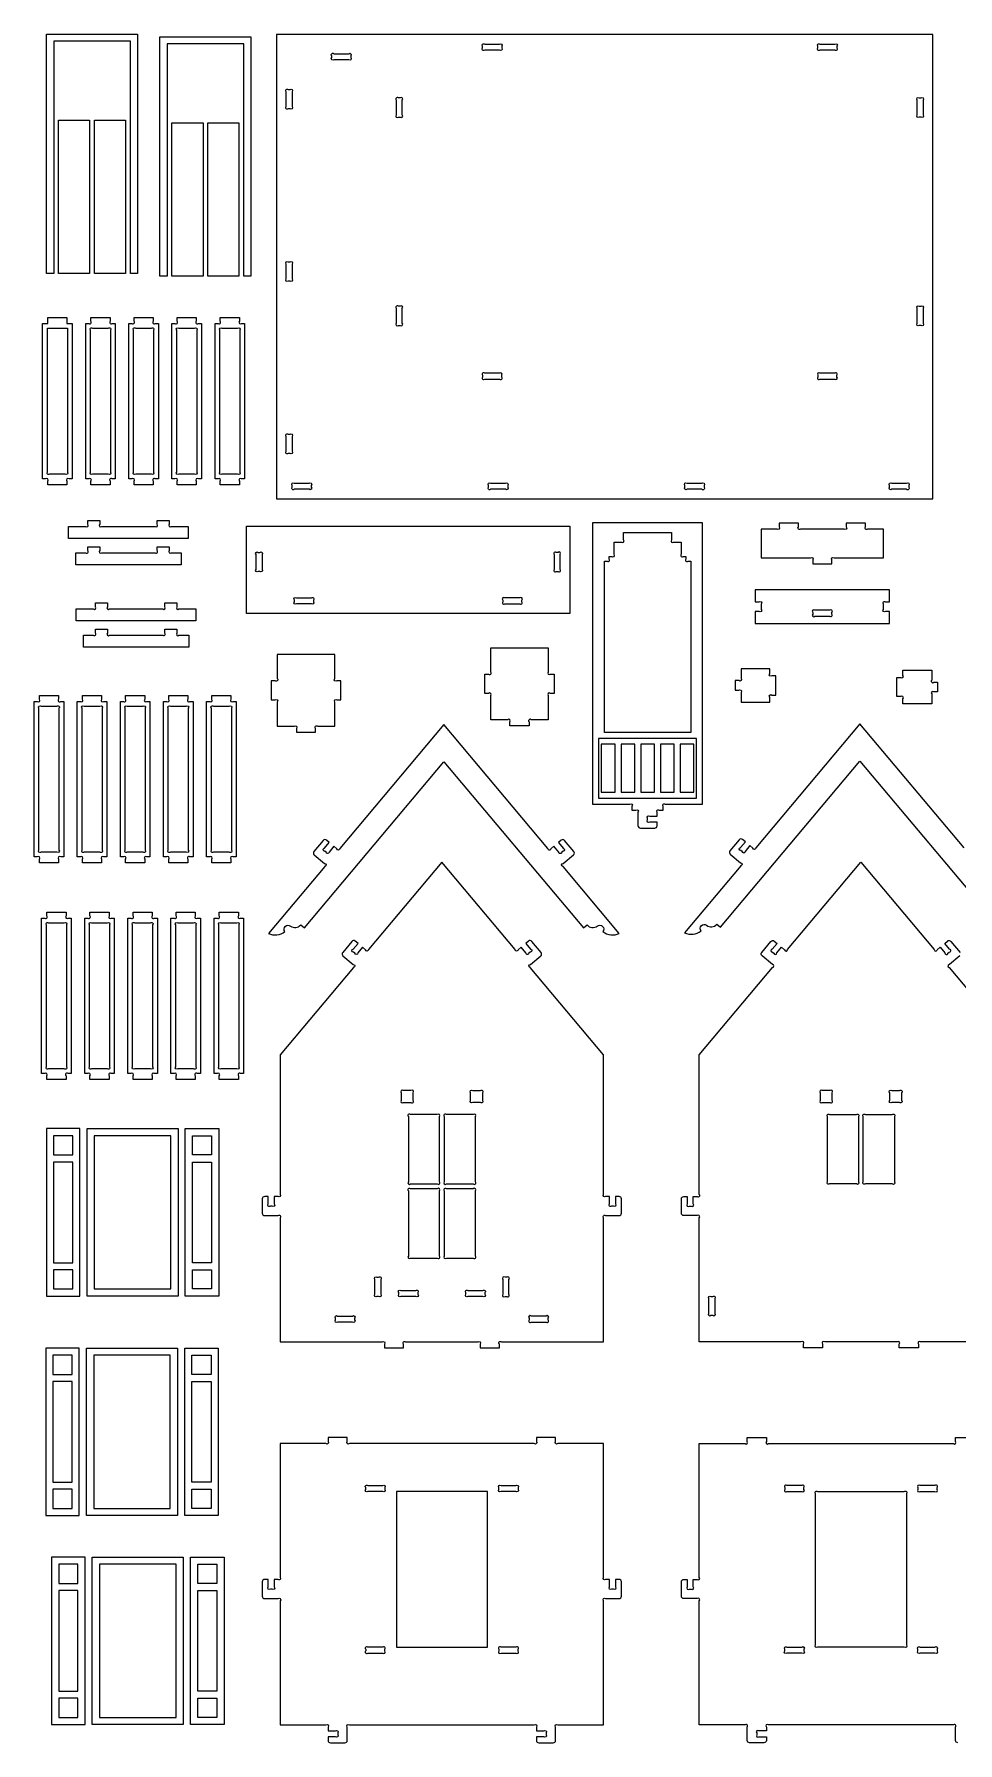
# Model space of a CAD drawing. Extents: x 766 to 5228, y 230 to 3677.
# Drawn here: x 766 to 2617, y 230 to 3657 of the extents above; entities that cross this region are included whole.
import ezdxf

# ---------------------------------------------------------------- set-up
doc = ezdxf.new("R2010")
doc.units = 0
doc.header["$MEASUREMENT"] = 0
doc.layers.add('LAYER1', color=18, linetype='CONTINUOUS')

msp = doc.modelspace()

# ---------------------------------------------------------------- linework, layer by layer
at = {"layer": 'LAYER1'}
for points in [[(958.4, 3176.6), (958.4, 3642.2), (804.8, 3642.2), (804.8, 3176.6), (790.4, 3176.6), (790.4, 3656.6), (972.8, 3656.6), (972.8, 3176.6)], [(1185.7, 3171.5), (1185.7, 3637.1), (1032.1, 3637.1), (1032.1, 3171.5), (1017.7, 3171.5), (1017.7, 3651.5), (1200.1, 3651.5), (1200.1, 3171.5)], [(2566.7, 3655.8), (1251.5, 3655.8), (1251.5, 2724.6), (2566.7, 2724.6)], [(876.8, 3483.8), (876.8, 3176.6), (814.4, 3176.6), (814.4, 3483.8)], [(948.8, 3483.8), (948.8, 3176.6), (886.4, 3176.6), (886.4, 3483.8)], [(1104.1, 3478.7), (1104.1, 3171.5), (1041.7, 3171.5), (1041.7, 3478.7)], [(1176.1, 3478.7), (1176.1, 3171.5), (1113.7, 3171.5), (1113.7, 3478.7)], [(1839.2, 2494.9), (1191.2, 2494.9), (1191.2, 2670.1), (1839.2, 2670.1)], [(2093.5, 2244.4), (1896.7, 2244.4), (1896.7, 2124.4), (2093.5, 2124.4)], [(1929.9, 2232.4), (1902.4, 2232.4), (1902.4, 2136.4), (1929.9, 2136.4)], [(1941.9, 2232.4), (1941.9, 2136.4), (1969.4, 2136.4), (1969.4, 2232.4)], [(2008.8, 2136.4), (2008.8, 2232.4), (1981.4, 2232.4), (1981.4, 2136.4)], [(2020.8, 2232.4), (2020.8, 2136.4), (2048.3, 2136.4), (2048.3, 2232.4)], [(2060.3, 2232.4), (2060.3, 2136.4), (2087.8, 2136.4), (2087.8, 2232.4)], [(857.2, 1461.7), (790, 1461.7), (790, 1125.7), (857.2, 1125.7)], [(842.8, 1408.9), (842.8, 1447.3), (804.4, 1447.3), (804.4, 1408.9)], [(1054, 1125.7), (871.6, 1125.7), (871.6, 1461.7), (1054, 1461.7)], [(1039.6, 1447.3), (886, 1447.3), (886, 1140.1), (1039.6, 1140.1)], [(1068.4, 1461.7), (1135.6, 1461.7), (1135.6, 1125.7), (1068.4, 1125.7)], [(1082.8, 1408.9), (1082.8, 1447.3), (1121.2, 1447.3), (1121.2, 1408.9)], [(804.4, 1192.9), (842.8, 1192.9), (842.8, 1394.5), (804.4, 1394.5)], [(1121.2, 1192.9), (1082.8, 1192.9), (1082.8, 1394.5), (1121.2, 1394.5)], [(804.4, 1178.5), (804.4, 1140.1), (842.8, 1140.1), (842.8, 1178.5)], [(1121.2, 1178.5), (1121.2, 1140.1), (1082.8, 1140.1), (1082.8, 1178.5)], [(856.1, 1021.7), (788.9, 1021.7), (788.9, 685.7), (856.1, 685.7)], [(841.7, 968.9), (841.7, 1007.3), (803.3, 1007.3), (803.3, 968.9)], [(1052.9, 685.7), (870.5, 685.7), (870.5, 1021.7), (1052.9, 1021.7)], [(1038.5, 1007.3), (884.9, 1007.3), (884.9, 700.1), (1038.5, 700.1)], [(1067.3, 1021.7), (1134.5, 1021.7), (1134.5, 685.7), (1067.3, 685.7)], [(1081.7, 968.9), (1081.7, 1007.3), (1120.1, 1007.3), (1120.1, 968.9)], [(803.3, 752.9), (841.7, 752.9), (841.7, 954.5), (803.3, 954.5)], [(1120.1, 752.9), (1081.7, 752.9), (1081.7, 954.5), (1120.1, 954.5)], [(803.3, 738.5), (803.3, 700.1), (841.7, 700.1), (841.7, 738.5)], [(1120.1, 738.5), (1120.1, 700.1), (1081.7, 700.1), (1081.7, 738.5)], [(1674, 734), (1491.6, 734), (1491.6, 422), (1674, 422)], [(867.7, 602.6), (800.5, 602.6), (800.5, 266.6), (867.7, 266.6)], [(853.3, 549.8), (853.3, 588.2), (814.9, 588.2), (814.9, 549.8)], [(1064.5, 266.6), (882.1, 266.6), (882.1, 602.6), (1064.5, 602.6)], [(1050.1, 588.2), (896.5, 588.2), (896.5, 281), (1050.1, 281)], [(1078.9, 602.6), (1146.1, 602.6), (1146.1, 266.6), (1078.9, 266.6)], [(1093.3, 549.8), (1093.3, 588.2), (1131.7, 588.2), (1131.7, 549.8)], [(814.9, 333.8), (853.3, 333.8), (853.3, 535.4), (814.9, 535.4)], [(1131.7, 333.8), (1093.3, 333.8), (1093.3, 535.4), (1131.7, 535.4)], [(814.9, 319.4), (814.9, 281), (853.3, 281), (853.3, 319.4)], [(1131.7, 319.4), (1131.7, 281), (1093.3, 281), (1093.3, 319.4)]]:
    msp.add_lwpolyline(points, close=True, dxfattribs=at)
for points in [[(1668.6, 3636.6), (1698.4, 3636.6, -1), (1702.7, 3632.4), (1702.7, 3628.9, -1), (1698.4, 3624.6), (1668.6, 3624.6, -1), (1664.3, 3628.9), (1664.3, 3632.4, -1)], [(2340.6, 3636.6), (2370.4, 3636.6, -1), (2374.7, 3632.4), (2374.7, 3628.9, -1), (2370.4, 3624.6), (2340.6, 3624.6, -1), (2336.3, 3628.9), (2336.3, 3632.4, -1)], [(1366.2, 3617.4), (1396, 3617.4, -1), (1400.3, 3613.2), (1400.3, 3609.7, -1), (1396, 3605.4), (1366.2, 3605.4, -1), (1361.9, 3609.7), (1361.9, 3613.2, -1)], [(1282.7, 3541.2), (1282.7, 3511.3, -1), (1278.4, 3507), (1275, 3507, -1), (1270.7, 3511.3), (1270.7, 3541.2, -1), (1275, 3545.4), (1278.4, 3545.4, -1)], [(1499.2, 3528.6), (1495.8, 3528.6, 1), (1491.5, 3524.4), (1491.5, 3494.5, 1), (1495.8, 3490.2), (1499.2, 3490.2, 1), (1503.5, 3494.5), (1503.5, 3524.4, 1)], [(2539.8, 3528.6), (2543.2, 3528.6, -1), (2547.5, 3524.4), (2547.5, 3494.5, -1), (2543.2, 3490.2), (2539.8, 3490.2, -1), (2535.5, 3494.5), (2535.5, 3524.4, -1)], [(1282.7, 3195.6), (1282.7, 3165.7, -1), (1278.4, 3161.4), (1275, 3161.4, -1), (1270.7, 3165.7), (1270.7, 3195.6, -1), (1275, 3199.8), (1278.4, 3199.8, -1)], [(792.9, 3076.6), (792.9, 3088.6), (831.3, 3088.6), (831.3, 3076.6), (841.7, 3076.6), (841.7, 2764.6), (835.5, 2764.6, 1), (831.3, 2760.3), (831.3, 2752.6), (792.9, 2752.6), (792.9, 2760.3, 1), (788.6, 2764.6), (782.5, 2764.6), (782.5, 3076.6)], [(868.9, 3076.6), (875, 3076.6, 1), (879.3, 3080.8), (879.3, 3088.6), (917.7, 3088.6), (917.7, 3080.8, 1), (921.9, 3076.6), (928.1, 3076.6), (928.1, 2764.6), (921.9, 2764.6, 1), (917.7, 2760.3), (917.7, 2752.6), (879.3, 2752.6), (879.3, 2760.3, 1), (875, 2764.6), (868.9, 2764.6)], [(955.3, 3076.6), (961.4, 3076.6, 1), (965.7, 3080.8), (965.7, 3088.6), (1004.1, 3088.6), (1004.1, 3080.8, 1), (1008.3, 3076.6), (1014.5, 3076.6), (1014.5, 2764.6), (1008.3, 2764.6, 1), (1004.1, 2760.3), (1004.1, 2752.6), (965.7, 2752.6), (965.7, 2760.3, 1), (961.4, 2764.6), (955.3, 2764.6)], [(1041.7, 3076.6), (1047.8, 3076.6, 1), (1052.1, 3080.8), (1052.1, 3088.6), (1090.5, 3088.6), (1090.5, 3080.8, 1), (1094.7, 3076.6), (1100.9, 3076.6), (1100.9, 2764.6), (1094.7, 2764.6, 1), (1090.5, 2760.3), (1090.5, 2752.6), (1052.1, 2752.6), (1052.1, 2760.3, 1), (1047.8, 2764.6), (1041.7, 2764.6)], [(1128.1, 3076.6), (1134.2, 3076.6, 1), (1138.5, 3080.8), (1138.5, 3088.6), (1176.9, 3088.6), (1176.9, 3080.8, 1), (1181.1, 3076.6), (1187.3, 3076.6), (1187.3, 2764.6), (1181.1, 2764.6, 1), (1176.9, 2760.3), (1176.9, 2752.6), (1138.5, 2752.6), (1138.5, 2760.3, 1), (1134.2, 2764.6), (1128.1, 2764.6)], [(1491.5, 3106.8), (1491.5, 3076.9, 1), (1495.8, 3072.6), (1499.2, 3072.6, 1), (1503.5, 3076.9), (1503.5, 3106.8, 1), (1499.2, 3111), (1495.8, 3111, 1)], [(2539.8, 3111), (2543.2, 3111, -1), (2547.5, 3106.8), (2547.5, 3076.9, -1), (2543.2, 3072.6), (2539.8, 3072.6, -1), (2535.5, 3076.9), (2535.5, 3106.8, -1)], [(832.1, 3067), (832.1, 2778.4, -1), (827.8, 2774.2), (796.3, 2774.2, -1), (792.1, 2778.4), (792.1, 3067)], [(882.7, 3067), (914.2, 3067, -1), (918.5, 3062.7), (918.5, 2778.4, -1), (914.2, 2774.2), (882.7, 2774.2, -1), (878.5, 2778.4), (878.5, 3062.7, -1)], [(1004.9, 3062.7), (1004.9, 2778.4, -1), (1000.6, 2774.2), (969.1, 2774.2, -1), (964.9, 2778.4), (964.9, 3062.7, -1), (969.1, 3067), (1000.6, 3067, -1)], [(1051.3, 2778.4), (1051.3, 3062.7, -1), (1055.5, 3067), (1087, 3067, -1), (1091.3, 3062.7), (1091.3, 2778.4, -1), (1087, 2774.2), (1055.5, 2774.2, -1)], [(1177.7, 3062.7), (1177.7, 2778.4, -1), (1173.4, 2774.2), (1141.9, 2774.2, -1), (1137.7, 2778.4), (1137.7, 3062.7, -1), (1141.9, 3067), (1173.4, 3067, -1)], [(1664.3, 2972.4), (1664.3, 2968.9, 1), (1668.6, 2964.6), (1698.4, 2964.6, 1), (1702.7, 2968.9), (1702.7, 2972.4, 1), (1698.4, 2976.6), (1668.6, 2976.6, 1)], [(2336.3, 2972.4), (2336.3, 2968.9, 1), (2340.6, 2964.6), (2370.4, 2964.6, 1), (2374.7, 2968.9), (2374.7, 2972.4, 1), (2370.4, 2976.6), (2340.6, 2976.6, 1)], [(1282.7, 2850), (1282.7, 2820.1, -1), (1278.4, 2815.8), (1275, 2815.8, -1), (1270.7, 2820.1), (1270.7, 2850, -1), (1275, 2854.2), (1278.4, 2854.2, -1)], [(1287, 2755.8), (1316.8, 2755.8, -1), (1321.1, 2751.6), (1321.1, 2748.1, -1), (1316.8, 2743.8), (1287, 2743.8, -1), (1282.7, 2748.1), (1282.7, 2751.6, -1)], [(1680.6, 2755.8), (1710.4, 2755.8, -1), (1714.7, 2751.6), (1714.7, 2748.1, -1), (1710.4, 2743.8), (1680.6, 2743.8, -1), (1676.3, 2748.1), (1676.3, 2751.6, -1)], [(2074.2, 2755.8), (2104, 2755.8, -1), (2108.3, 2751.6), (2108.3, 2748.1, -1), (2104, 2743.8), (2074.2, 2743.8, -1), (2069.9, 2748.1), (2069.9, 2751.6, -1)], [(2484.6, 2755.8), (2514.4, 2755.8, -1), (2518.7, 2751.6), (2518.7, 2748.1, -1), (2514.4, 2743.8), (2484.6, 2743.8, -1), (2480.3, 2748.1), (2480.3, 2751.6, -1)], [(896.9, 2681.4), (896.9, 2673.7, 1), (901.1, 2669.4), (1007.8, 2669.4, 1), (1012.1, 2673.7), (1012.1, 2681.4), (1036.1, 2681.4), (1036.1, 2673.7, 1), (1040.3, 2669.4), (1074.5, 2669.4), (1074.5, 2645.4), (834.5, 2645.4), (834.5, 2669.4), (868.6, 2669.4, 1), (872.9, 2673.7), (872.9, 2681.4)], [(2014.3, 2088.4), (2014.3, 2096.2, -1), (2018.6, 2100.4), (2026.3, 2100.4), (2026.3, 2108.2, -1), (2030.6, 2112.4), (2105.5, 2112.4), (2105.5, 2676.4), (1884.7, 2676.4), (1884.7, 2112.4), (1959.6, 2112.4, -1), (1963.9, 2108.2), (1963.9, 2100.4), (1971.6, 2100.4, -1), (1975.9, 2096.2), (1975.9, 2069.2, 0.414214), (1980.7, 2064.4), (2009.5, 2064.4, 0.414214), (2014.3, 2069.2), (2014.3, 2076.4), (1999.4, 2076.4, -1), (1995.1, 2080.7), (1995.1, 2084.2, -1), (1999.4, 2088.4)], [(2393.4, 2676.1), (2393.4, 2668.3, -1), (2389.2, 2664.1), (2301.7, 2664.1, -1), (2297.4, 2668.3), (2297.4, 2676.1), (2259, 2676.1), (2259, 2668.3, -1), (2254.8, 2664.1), (2223, 2664.1), (2223, 2606.5), (2322, 2606.5, -1), (2326.2, 2602.2), (2326.2, 2594.5), (2364.6, 2594.5), (2364.6, 2602.2, -1), (2368.9, 2606.5), (2467.8, 2606.5), (2467.8, 2664.1), (2436.1, 2664.1, -1), (2431.8, 2668.3), (2431.8, 2676.1)], [(1908.7, 2256.4), (1908.7, 2599.6), (1914, 2599.6, 1), (1918.3, 2603.9), (1918.3, 2609.2), (1923.6, 2609.2, 1), (1927.9, 2613.5), (1927.9, 2638), (1942.8, 2638, 1), (1947.1, 2642.3), (1947.1, 2657.2), (2043.1, 2657.2), (2043.1, 2642.3, 1), (2047.4, 2638), (2062.3, 2638), (2062.3, 2613.5, 1), (2066.6, 2609.2), (2071.9, 2609.2), (2071.9, 2603.9, 1), (2076.2, 2599.6), (2081.5, 2599.6), (2081.5, 2256.4)], [(896.9, 2628.6), (896.9, 2620.9, 1), (901.1, 2616.6), (1007.8, 2616.6, 1), (1012.1, 2620.9), (1012.1, 2628.6), (1036.1, 2628.6), (1036.1, 2620.9, 1), (1040.3, 2616.6), (1060.1, 2616.6), (1060.1, 2592.6), (848.9, 2592.6), (848.9, 2616.6), (868.6, 2616.6, 1), (872.9, 2620.9), (872.9, 2628.6)], [(1222.4, 2613), (1222.4, 2583.1, -1), (1218.1, 2578.9), (1214.6, 2578.9, -1), (1210.4, 2583.1), (1210.4, 2613, -1), (1214.6, 2617.3), (1218.1, 2617.3, -1)], [(1808, 2613), (1808, 2583.1, 1), (1812.2, 2578.9), (1815.7, 2578.9, 1), (1820, 2583.1), (1820, 2613, 1), (1815.7, 2617.3), (1812.2, 2617.3, 1)], [(2211, 2518), (2218.8, 2518, -1), (2223, 2513.8), (2223, 2503.1, -1), (2218.8, 2498.8), (2211, 2498.8), (2211, 2474.8), (2479.8, 2474.8), (2479.8, 2498.8), (2472.1, 2498.8, -1), (2467.8, 2503.1), (2467.8, 2513.8, -1), (2472.1, 2518), (2479.8, 2518), (2479.8, 2542), (2211, 2542)], [(912.3, 2515.9), (912.3, 2508.2, 1), (916.6, 2503.9), (1023.3, 2503.9, 1), (1027.5, 2508.2), (1027.5, 2515.9), (1051.5, 2515.9), (1051.5, 2508.2, 1), (1055.8, 2503.9), (1089.9, 2503.9), (1089.9, 2479.9), (849.9, 2479.9), (849.9, 2503.9), (884.1, 2503.9, 1), (888.3, 2508.2), (888.3, 2515.9)], [(1291.4, 2526.1), (1321.3, 2526.1, -1), (1325.6, 2521.8), (1325.6, 2518.3, -1), (1321.3, 2514.1), (1291.4, 2514.1, -1), (1287.2, 2518.3), (1287.2, 2521.8, -1)], [(1738.9, 2526.1), (1709, 2526.1, 1), (1704.8, 2521.8), (1704.8, 2518.3, 1), (1709, 2514.1), (1738.9, 2514.1, 1), (1743.2, 2518.3), (1743.2, 2521.8, 1)], [(2326.2, 2497), (2326.2, 2493.5, 1), (2330.5, 2489.2), (2360.4, 2489.2, 1), (2364.6, 2493.5), (2364.6, 2497, 1), (2360.4, 2501.2), (2330.5, 2501.2, 1)], [(912.3, 2463.1), (912.3, 2455.4, 1), (916.6, 2451.1), (1023.3, 2451.1, 1), (1027.5, 2455.4), (1027.5, 2463.1), (1051.5, 2463.1), (1051.5, 2455.4, 1), (1055.8, 2451.1), (1075.5, 2451.1), (1075.5, 2427.1), (864.3, 2427.1), (864.3, 2451.1), (884.1, 2451.1, 1), (888.3, 2455.4), (888.3, 2463.1)], [(1252.9, 2268.6), (1287.1, 2268.6, -1), (1291.3, 2264.4), (1291.3, 2256.6), (1329.7, 2256.6), (1329.7, 2264.4, -1), (1334, 2268.6), (1368.1, 2268.6), (1368.1, 2317.2, -1), (1372.4, 2321.4), (1380.1, 2321.4), (1380.1, 2359.8), (1372.4, 2359.8, -1), (1368.1, 2364.1), (1368.1, 2412.6), (1252.9, 2412.6), (1252.9, 2364.1, -1), (1248.7, 2359.8), (1240.9, 2359.8), (1240.9, 2321.4), (1248.7, 2321.4, -1), (1252.9, 2317.2)], [(1795.9, 2281.8), (1761.7, 2281.8, 1), (1757.5, 2277.5), (1757.5, 2269.8), (1719.1, 2269.8), (1719.1, 2277.5, 1), (1714.8, 2281.8), (1680.7, 2281.8), (1680.7, 2330.3, 1), (1676.4, 2334.6), (1668.7, 2334.6), (1668.7, 2373), (1676.4, 2373, 1), (1680.7, 2377.3), (1680.7, 2425.8), (1795.9, 2425.8), (1795.9, 2377.3, 1), (1800.1, 2373), (1807.9, 2373), (1807.9, 2334.6), (1800.1, 2334.6, 1), (1795.9, 2330.3)], [(2182.4, 2384.1), (2182.4, 2364.3, -1), (2178.2, 2360.1), (2170.4, 2360.1), (2170.4, 2340.9), (2178.2, 2340.9, -1), (2182.4, 2336.6), (2182.4, 2316.9), (2240, 2316.9), (2240, 2327, -1), (2244.3, 2331.3), (2252, 2331.3), (2252, 2369.7), (2244.3, 2369.7, -1), (2240, 2373.9), (2240, 2384.1)], [(2564.6, 2380.8), (2564.6, 2361.1, 1), (2568.9, 2356.8), (2576.6, 2356.8), (2576.6, 2337.6), (2568.9, 2337.6, 1), (2564.6, 2333.4), (2564.6, 2313.6), (2507, 2313.6), (2507, 2323.8, 1), (2502.7, 2328), (2495, 2328), (2495, 2366.4), (2502.7, 2366.4, 1), (2507, 2370.7), (2507, 2380.8)], [(765.6, 2318.5), (771.8, 2318.5, 1), (776, 2322.7), (776, 2330.5), (814.4, 2330.5), (814.4, 2322.7, 1), (818.7, 2318.5), (824.9, 2318.5), (824.9, 2006.5), (818.7, 2006.5, 1), (814.4, 2002.2), (814.4, 1994.5), (776, 1994.5), (776, 2002.2, 1), (771.8, 2006.5), (765.6, 2006.5)], [(852, 2318.5), (858.2, 2318.5, 1), (862.4, 2322.7), (862.4, 2330.5), (900.8, 2330.5), (900.8, 2322.7, 1), (905.1, 2318.5), (911.3, 2318.5), (911.3, 2006.5), (905.1, 2006.5, 1), (900.8, 2002.2), (900.8, 1994.5), (862.4, 1994.5), (862.4, 2002.2, 1), (858.2, 2006.5), (852, 2006.5)], [(938.4, 2318.5), (944.6, 2318.5, 1), (948.8, 2322.7), (948.8, 2330.5), (987.2, 2330.5), (987.2, 2322.7, 1), (991.5, 2318.5), (997.7, 2318.5), (997.7, 2006.5), (991.5, 2006.5, 1), (987.2, 2002.2), (987.2, 1994.5), (948.8, 1994.5), (948.8, 2002.2, 1), (944.6, 2006.5), (938.4, 2006.5)], [(1024.8, 2318.5), (1031, 2318.5, 1), (1035.2, 2322.7), (1035.2, 2330.5), (1073.6, 2330.5), (1073.6, 2322.7, 1), (1077.9, 2318.5), (1084.1, 2318.5), (1084.1, 2006.5), (1077.9, 2006.5, 1), (1073.6, 2002.2), (1073.6, 1994.5), (1035.2, 1994.5), (1035.2, 2002.2, 1), (1031, 2006.5), (1024.8, 2006.5)], [(1111.2, 2318.5), (1117.4, 2318.5, 1), (1121.6, 2322.7), (1121.6, 2330.5), (1160, 2330.5), (1160, 2322.7, 1), (1164.3, 2318.5), (1170.5, 2318.5), (1170.5, 2006.5), (1164.3, 2006.5, 1), (1160, 2002.2), (1160, 1994.5), (1121.6, 1994.5), (1121.6, 2002.2, 1), (1117.4, 2006.5), (1111.2, 2006.5)], [(815.3, 2304.6), (815.3, 2020.3, -1), (811, 2016.1), (779.5, 2016.1, -1), (775.2, 2020.3), (775.2, 2304.6, -1), (779.5, 2308.9), (811, 2308.9, -1)], [(865.9, 2308.9), (897.4, 2308.9, -1), (901.7, 2304.6), (901.7, 2020.3, -1), (897.4, 2016.1), (865.9, 2016.1, -1), (861.6, 2020.3), (861.6, 2304.6, -1)], [(952.3, 2308.9), (983.8, 2308.9, -1), (988.1, 2304.6), (988.1, 2020.3, -1), (983.8, 2016.1), (952.3, 2016.1, -1), (948, 2020.3), (948, 2304.6, -1)], [(1038.7, 2308.9), (1070.2, 2308.9, -1), (1074.5, 2304.6), (1074.5, 2020.3, -1), (1070.2, 2016.1), (1038.7, 2016.1, -1), (1034.4, 2020.3), (1034.4, 2304.6, -1)], [(1125.1, 2308.9), (1156.6, 2308.9, -1), (1160.9, 2304.6), (1160.9, 2020.3, -1), (1156.6, 2016.1), (1125.1, 2016.1, -1), (1120.8, 2020.3), (1120.8, 2304.6, -1)], [(1586.8, 2197.4), (1866.4, 1864.1), (1873.8, 1870.3, 0.40836), (1894.3, 1868, -0.891219), (1905.4, 1856.7, 0.261881), (1938.5, 1852.9), (1825.6, 1987.5, -1), (1826.1, 1993.5), (1846.8, 2010.8, 0.414214), (1847.3, 2017.6), (1828.8, 2039.6, 0.414214), (1822.1, 2040.2), (1816.6, 2035.6), (1826.2, 2024.1, -1), (1825.6, 2018.1), (1823, 2015.9, -1), (1817, 2016.4), (1807.4, 2027.9), (1801.4, 2022.9, -1), (1795.4, 2023.4), (1586.8, 2272), (1378.2, 2023.4, -1), (1372.2, 2022.9), (1366.2, 2027.9), (1356.6, 2016.4, -1), (1350.6, 2015.9), (1348, 2018.1, -1), (1347.4, 2024.1), (1357.1, 2035.6), (1351.5, 2040.2, 0.414214), (1344.8, 2039.6), (1326.3, 2017.6, 0.414214), (1326.9, 2010.8), (1347.5, 1993.5, -1), (1348, 1987.5), (1235.1, 1852.9, 0.261881), (1268.2, 1856.7, -0.891219), (1279.4, 1868, 0.40836), (1299.8, 1870.3), (1307.2, 1864.1)], [(1582.8, 1996.1), (1435.9, 1821, -1), (1429.9, 1820.5), (1423.9, 1825.5), (1414.3, 1814, -1), (1408.3, 1813.5), (1405.7, 1815.7, -1), (1405.1, 1821.7), (1414.7, 1833.2), (1409.2, 1837.8, 0.414214), (1402.5, 1837.2), (1384, 1815.2, 0.414214), (1384.5, 1808.4), (1405.2, 1791.1, -1), (1405.7, 1785.1), (1258.8, 1610), (1258.8, 1329.8, -1), (1254.5, 1325.6), (1246.8, 1325.6), (1246.8, 1310.6, -1), (1242.5, 1306.4), (1239, 1306.4, -1), (1234.8, 1310.6), (1234.8, 1325.6), (1227.6, 1325.6, 0.414214), (1222.8, 1320.8), (1222.8, 1292, 0.414214), (1227.6, 1287.2), (1254.5, 1287.2, -1), (1258.8, 1282.9), (1258.8, 1034), (1463.3, 1034, -1), (1467.6, 1029.7), (1467.6, 1022), (1506, 1022), (1506, 1029.7, -1), (1510.2, 1034), (1655.3, 1034, -1), (1659.6, 1029.7), (1659.6, 1022), (1698, 1022), (1698, 1029.7, -1), (1702.2, 1034), (1906.8, 1034), (1906.8, 1282.9, -1), (1911, 1287.2), (1938, 1287.2, 0.414214), (1942.8, 1292), (1942.8, 1320.8, 0.414214), (1938, 1325.6), (1930.8, 1325.6), (1930.8, 1310.6, -1), (1926.5, 1306.4), (1923, 1306.4, -1), (1918.8, 1310.6), (1918.8, 1325.6), (1911, 1325.6, -1), (1906.8, 1329.8), (1906.8, 1610), (1759.9, 1785.1, -1), (1760.4, 1791.1), (1781, 1808.4, 0.414214), (1781.6, 1815.2), (1763.1, 1837.2, 0.414214), (1756.3, 1837.8), (1750.8, 1833.2), (1760.4, 1821.7, -1), (1759.9, 1815.7), (1757.2, 1813.5, -1), (1751.2, 1814), (1741.6, 1825.5), (1735.7, 1820.5, -1), (1729.7, 1821)], [(780.6, 1884), (786.7, 1884, 1), (791, 1888.2), (791, 1896), (829.4, 1896), (829.4, 1888.2, 1), (833.6, 1884), (839.8, 1884), (839.8, 1572), (833.6, 1572, 1), (829.4, 1567.7), (829.4, 1560), (791, 1560), (791, 1567.7, 1), (786.7, 1572), (780.6, 1572)], [(867, 1884), (873.1, 1884, 1), (877.4, 1888.2), (877.4, 1896), (915.8, 1896), (915.8, 1888.2, 1), (920, 1884), (926.2, 1884), (926.2, 1572), (920, 1572, 1), (915.8, 1567.7), (915.8, 1560), (877.4, 1560), (877.4, 1567.7, 1), (873.1, 1572), (867, 1572)], [(953.4, 1884), (959.5, 1884, 1), (963.8, 1888.2), (963.8, 1896), (1002.2, 1896), (1002.2, 1888.2, 1), (1006.4, 1884), (1012.6, 1884), (1012.6, 1572), (1006.4, 1572, 1), (1002.2, 1567.7), (1002.2, 1560), (963.8, 1560), (963.8, 1567.7, 1), (959.5, 1572), (953.4, 1572)], [(1039.8, 1884), (1045.9, 1884, 1), (1050.2, 1888.2), (1050.2, 1896), (1088.6, 1896), (1088.6, 1888.2, 1), (1092.8, 1884), (1099, 1884), (1099, 1572), (1092.8, 1572, 1), (1088.6, 1567.7), (1088.6, 1560), (1050.2, 1560), (1050.2, 1567.7, 1), (1045.9, 1572), (1039.8, 1572)], [(1126.2, 1884), (1132.3, 1884, 1), (1136.6, 1888.2), (1136.6, 1896), (1175, 1896), (1175, 1888.2, 1), (1179.2, 1884), (1185.4, 1884), (1185.4, 1572), (1179.2, 1572, 1), (1175, 1567.7), (1175, 1560), (1136.6, 1560), (1136.6, 1567.7, 1), (1132.3, 1572), (1126.2, 1572)], [(794.4, 1874.4), (825.9, 1874.4, -1), (830.2, 1870.1), (830.2, 1585.8, -1), (825.9, 1581.6), (794.4, 1581.6, -1), (790.2, 1585.8), (790.2, 1870.1, -1)], [(880.8, 1874.4), (912.3, 1874.4, -1), (916.6, 1870.1), (916.6, 1585.8, -1), (912.3, 1581.6), (880.8, 1581.6, -1), (876.6, 1585.8), (876.6, 1870.1, -1)], [(967.2, 1874.4), (998.7, 1874.4, -1), (1003, 1870.1), (1003, 1585.8, -1), (998.7, 1581.6), (967.2, 1581.6, -1), (963, 1585.8), (963, 1870.1, -1)], [(1053.6, 1874.4), (1085.1, 1874.4, -1), (1089.4, 1870.1), (1089.4, 1585.8, -1), (1085.1, 1581.6), (1053.6, 1581.6, -1), (1049.4, 1585.8), (1049.4, 1870.1, -1)], [(1140, 1874.4), (1171.5, 1874.4, -1), (1175.8, 1870.1), (1175.8, 1585.8, -1), (1171.5, 1581.6), (1140, 1581.6, -1), (1135.8, 1585.8), (1135.8, 1870.1, -1)], [(1525.2, 1518.2), (1525.2, 1533.7, 1), (1520.9, 1538), (1505.4, 1538, 1), (1501.2, 1533.7), (1501.2, 1518.2, 1), (1505.4, 1514), (1520.9, 1514, 1)], [(1644.6, 1538), (1660.1, 1538, -1), (1664.4, 1533.7), (1664.4, 1518.2, -1), (1660.1, 1514), (1644.6, 1514, -1), (1640.4, 1518.2), (1640.4, 1533.7, -1)], [(2345.4, 1514), (2360.9, 1514, 1), (2365.2, 1518.2), (2365.2, 1533.7, 1), (2360.9, 1538), (2345.4, 1538, 1), (2341.2, 1533.7), (2341.2, 1518.2, 1)], [(2484.6, 1538), (2500.1, 1538, -1), (2504.4, 1533.7), (2504.4, 1518.2, -1), (2500.1, 1514), (2484.6, 1514, -1), (2480.4, 1518.2), (2480.4, 1533.7, -1)], [(1515.6, 1485.7), (1515.6, 1355, 1), (1519.8, 1350.8), (1573.7, 1350.8, 1), (1578, 1355), (1578, 1485.7, 1), (1573.7, 1490), (1519.8, 1490, 1)], [(1587.6, 1485.7), (1587.6, 1355, 1), (1591.8, 1350.8), (1645.7, 1350.8, 1), (1650, 1355), (1650, 1485.7, 1), (1645.7, 1490), (1591.8, 1490, 1)], [(2418, 1485.7), (2418, 1355, -1), (2413.7, 1350.8), (2359.8, 1350.8, -1), (2355.6, 1355), (2355.6, 1485.7, -1), (2359.8, 1490), (2413.7, 1490, -1)], [(2490, 1485.7), (2490, 1355, -1), (2485.7, 1350.8), (2431.8, 1350.8, -1), (2427.6, 1355), (2427.6, 1485.7, -1), (2431.8, 1490), (2485.7, 1490, -1)], [(1515.6, 1336.9), (1515.6, 1206.2, 1), (1519.8, 1202), (1573.7, 1202, 1), (1578, 1206.2), (1578, 1336.9, 1), (1573.7, 1341.2), (1519.8, 1341.2, 1)], [(1587.6, 1336.9), (1587.6, 1206.2, 1), (1591.8, 1202), (1645.7, 1202, 1), (1650, 1206.2), (1650, 1336.9, 1), (1645.7, 1341.2), (1591.8, 1341.2, 1)], [(1460.4, 1159.3), (1460.4, 1129.4, -1), (1456.1, 1125.2), (1452.6, 1125.2, -1), (1448.4, 1129.4), (1448.4, 1159.3, -1), (1452.6, 1163.6), (1456.1, 1163.6, -1)], [(1500.6, 1137.2), (1530.5, 1137.2, -1), (1534.8, 1132.9), (1534.8, 1129.4, -1), (1530.5, 1125.2), (1500.6, 1125.2, -1), (1496.4, 1129.4), (1496.4, 1132.9, -1)], [(1635, 1137.2), (1664.9, 1137.2, -1), (1669.2, 1132.9), (1669.2, 1129.4, -1), (1664.9, 1125.2), (1635, 1125.2, -1), (1630.8, 1129.4), (1630.8, 1132.9, -1)], [(1705.2, 1159.3), (1705.2, 1129.4, 1), (1709.4, 1125.2), (1712.9, 1125.2, 1), (1717.2, 1129.4), (1717.2, 1159.3, 1), (1712.9, 1163.6), (1709.4, 1163.6, 1)], [(2130, 1120.9), (2130, 1091, -1), (2125.7, 1086.8), (2122.2, 1086.8, -1), (2118, 1091), (2118, 1120.9, -1), (2122.2, 1125.2), (2125.7, 1125.2, -1)], [(1403.7, 1073.8), (1373.8, 1073.8, -1), (1369.5, 1078.1), (1369.5, 1081.6, -1), (1373.8, 1085.8), (1403.7, 1085.8, -1), (1407.9, 1081.6), (1407.9, 1078.1, -1)], [(1761.9, 1073.8), (1791.8, 1073.8, 1), (1796, 1078.1), (1796, 1081.6, 1), (1791.8, 1085.8), (1761.9, 1085.8, 1), (1757.6, 1081.6), (1757.6, 1078.1, 1)], [(1772.4, 842), (1772.4, 834.2, -1), (1768.1, 830), (1397.4, 830, -1), (1393.2, 834.2), (1393.2, 842), (1354.8, 842), (1354.8, 834.2, -1), (1350.5, 830), (1258.8, 830), (1258.8, 561.8, -1), (1254.5, 557.6), (1246.8, 557.6), (1246.8, 542.6, -1), (1242.5, 538.4), (1239, 538.4, -1), (1234.8, 542.6), (1234.8, 557.6), (1227.6, 557.6, 0.414214), (1222.8, 552.8), (1222.8, 524, 0.414214), (1227.6, 519.2), (1254.5, 519.2, -1), (1258.8, 514.9), (1258.8, 266), (1350.5, 266, -1), (1354.8, 261.7), (1354.8, 254), (1369.7, 254, -1), (1374, 249.7), (1374, 246.2, -1), (1369.7, 242), (1354.8, 242), (1354.8, 234.8, 0.414214), (1359.6, 230), (1388.4, 230, 0.414214), (1393.2, 234.8), (1393.2, 261.7, -1), (1397.4, 266), (1768.1, 266, -1), (1772.4, 261.7), (1772.4, 254), (1787.3, 254, -1), (1791.6, 249.7), (1791.6, 246.2, -1), (1787.3, 242), (1772.4, 242), (1772.4, 234.8, 0.414214), (1777.2, 230), (1806, 230, 0.414214), (1810.8, 234.8), (1810.8, 261.7, -1), (1815, 266), (1906.8, 266), (1906.8, 514.9, -1), (1911, 519.2), (1938, 519.2, 0.414214), (1942.8, 524), (1942.8, 552.8, 0.414214), (1938, 557.6), (1930.8, 557.6), (1930.8, 542.6, -1), (1926.5, 538.4), (1923, 538.4, -1), (1918.8, 542.6), (1918.8, 557.6), (1911, 557.6, -1), (1906.8, 561.8), (1906.8, 830), (1815, 830, -1), (1810.8, 834.2), (1810.8, 842)], [(1434.3, 746), (1464.2, 746, -1), (1468.5, 741.7), (1468.5, 738.2, -1), (1464.2, 734), (1434.3, 734, -1), (1430.1, 738.2), (1430.1, 741.7, -1)], [(1731.2, 734), (1701.4, 734, -1), (1697.1, 738.2), (1697.1, 741.7, -1), (1701.4, 746), (1731.2, 746, -1), (1735.5, 741.7), (1735.5, 738.2, -1)], [(2274.3, 734), (2304.2, 734, 1), (2308.5, 738.2), (2308.5, 741.7, 1), (2304.2, 746), (2274.3, 746, 1), (2270.1, 741.7), (2270.1, 738.2, 1)], [(2335.8, 734), (2509.7, 734, -1), (2514, 729.7), (2514, 426.2, -1), (2509.7, 422), (2335.8, 422, -1), (2331.6, 426.2), (2331.6, 729.7, -1)], [(2541.4, 734), (2571.2, 734, 1), (2575.5, 738.2), (2575.5, 741.7, 1), (2571.2, 746), (2541.4, 746, 1), (2537.1, 741.7), (2537.1, 738.2, 1)], [(1434.3, 410), (1464.2, 410, 1), (1468.5, 414.2), (1468.5, 417.7, 1), (1464.2, 422), (1434.3, 422, 1), (1430.1, 417.7), (1430.1, 414.2, 1)], [(1701.4, 410), (1731.2, 410, 1), (1735.5, 414.2), (1735.5, 417.7, 1), (1731.2, 422), (1701.4, 422, 1), (1697.1, 417.7), (1697.1, 414.2, 1)], [(2274.3, 422), (2304.2, 422, -1), (2308.5, 417.7), (2308.5, 414.2, -1), (2304.2, 410), (2274.3, 410, -1), (2270.1, 414.2), (2270.1, 417.7, -1)], [(2541.4, 422), (2571.2, 422, -1), (2575.5, 417.7), (2575.5, 414.2, -1), (2571.2, 410), (2541.4, 410, -1), (2537.1, 414.2), (2537.1, 417.7, -1)]]:
    msp.add_lwpolyline(points, format="xyb", close=True, dxfattribs=at)
for points in [[(2629.5, 2024.7), (2420.9, 2273.4), (2212.2, 2024.7, -1), (2206.2, 2024.2), (2200.3, 2029.2), (2190.7, 2017.7, -1), (2184.7, 2017.2), (2182, 2019.5, -1), (2181.5, 2025.5), (2191.1, 2036.9), (2185.6, 2041.5, 0.414214), (2178.8, 2040.9), (2160.3, 2018.9, 0.414214), (2160.9, 2012.1), (2181.6, 1994.8, -1), (2182.1, 1988.8), (2069.1, 1854.2, 0.261881), (2102.3, 1858.1, -0.891219), (2113.4, 1869.4, 0.40836), (2133.9, 1871.6), (2141.2, 1865.5), (2420.9, 2198.7), (2700.5, 1865.5)], [(2746.8, 1034), (2542.2, 1034, 1), (2538, 1029.7), (2538, 1022), (2499.6, 1022), (2499.6, 1029.7, 1), (2495.3, 1034), (2350.2, 1034, 1), (2346, 1029.7), (2346, 1022), (2307.6, 1022), (2307.6, 1029.7, 1), (2303.3, 1034), (2098.8, 1034), (2098.8, 1282.9, 1), (2094.5, 1287.2), (2067.6, 1287.2, -0.414214), (2062.8, 1292), (2062.8, 1320.8, -0.414214), (2067.6, 1325.6), (2074.8, 1325.6), (2074.8, 1310.6, 1), (2079, 1306.4), (2082.5, 1306.4, 1), (2086.8, 1310.6), (2086.8, 1325.6), (2094.5, 1325.6, 1), (2098.8, 1329.8), (2098.8, 1610), (2245.7, 1785.1, 1), (2245.2, 1791.1), (2224.5, 1808.4, -0.414214), (2224, 1815.2), (2242.5, 1837.2, -0.414214), (2249.2, 1837.8), (2254.7, 1833.2), (2245.1, 1821.7, 1), (2245.7, 1815.7), (2248.3, 1813.5, 1), (2254.3, 1814), (2263.9, 1825.5), (2269.9, 1820.5, 1), (2275.9, 1821), (2422.8, 1996.1), (2569.7, 1821, 1), (2575.7, 1820.5), (2581.6, 1825.5), (2591.2, 1814, 1), (2597.2, 1813.5), (2599.9, 1815.7, 1), (2600.4, 1821.7), (2590.8, 1833.2), (2596.3, 1837.8, -0.414214), (2603.1, 1837.2), (2621.6, 1815.2, -0.414214)], [(2621, 1808.4), (2600.4, 1791.1, 1), (2599.9, 1785.1), (2746.8, 1610)], [(2617.2, 230, -0.414214), (2612.4, 234.8), (2612.4, 261.7, 1), (2608.1, 266), (2237.4, 266, 1), (2233.2, 261.7), (2233.2, 254), (2218.2, 254, 1), (2214, 249.7), (2214, 246.2, 1), (2218.2, 242), (2233.2, 242), (2233.2, 234.8, -0.414214), (2228.4, 230), (2199.6, 230, -0.414214), (2194.8, 234.8), (2194.8, 261.7, 1), (2190.5, 266), (2098.8, 266), (2098.8, 514.9, 1), (2094.5, 519.2), (2067.6, 519.2, -0.414214), (2062.8, 524), (2062.8, 552.8, -0.414214), (2067.6, 557.6), (2074.8, 557.6), (2074.8, 542.6, 1), (2079, 538.4), (2082.5, 538.4, 1), (2086.8, 542.6), (2086.8, 557.6), (2094.5, 557.6, 1), (2098.8, 561.8), (2098.8, 830), (2190.5, 830, 1), (2194.8, 834.2), (2194.8, 842), (2233.2, 842), (2233.2, 834.2, 1), (2237.4, 830), (2608.1, 830, 1), (2612.4, 834.2), (2612.4, 842), (2650.8, 842)]]:
    msp.add_lwpolyline(points, format="xyb", dxfattribs=at)

doc.saveas('drawing.dxf')
